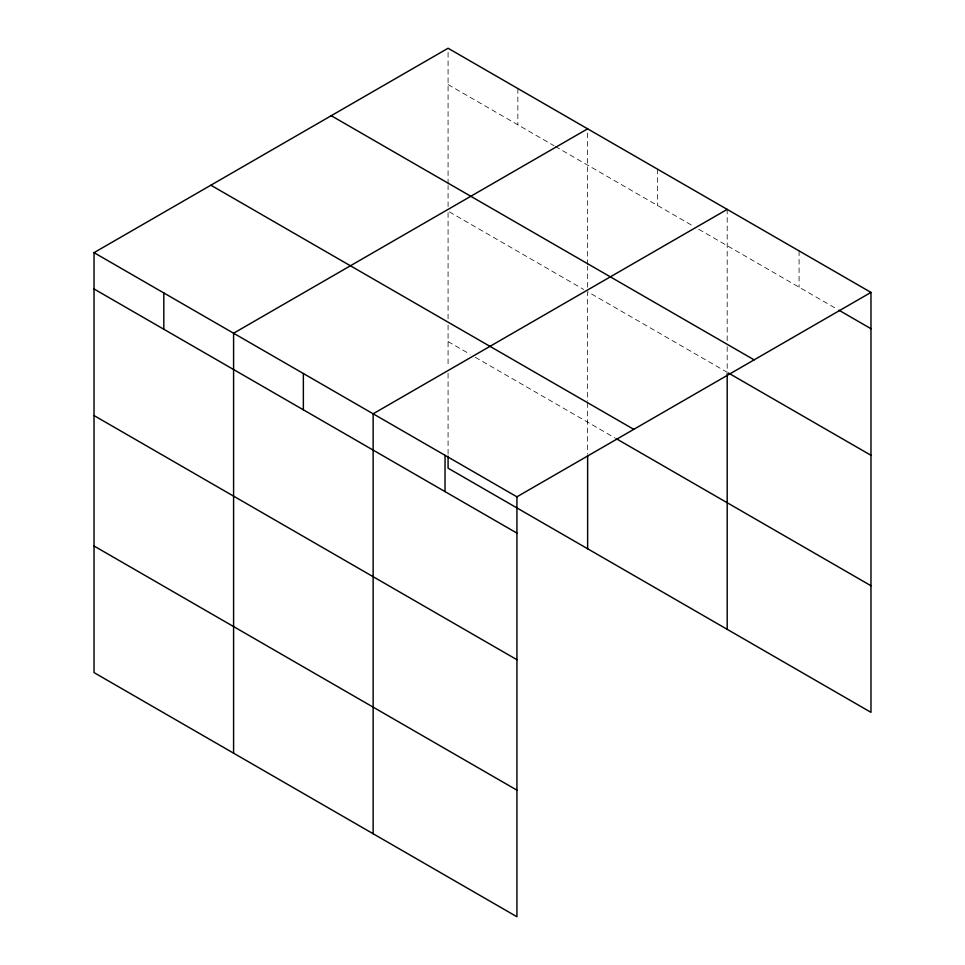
<?xml version="1.0" encoding="UTF-8"?>
<svg xmlns="http://www.w3.org/2000/svg" width="965" height="965" viewBox="0 0 965 965"><rect width="100%" height="100%" fill="white"/><g stroke="black" fill="none" stroke-linecap="round" stroke-linejoin="round"><path stroke-width="0.72" stroke-dasharray="4.83 3.62" d="M448.074 206.631L448.074 185.521M448.074 184.013L448.074 48.25M587.637 287.196L587.637 266.099M587.637 264.591L587.637 128.815M727.188 346.664L727.188 372.285L587.637 291.72L587.637 401.163M727.188 340.645L727.188 209.393M448.074 84.546L554.031 145.715M555.321 146.463L693.594 226.292M698.756 229.272L837.596 309.427M449.364 211.89L583.753 289.476M448.074 341.586L470.039 354.264M475.214 357.255L614.765 437.82M799.08 250.9L799.08 287.196M657.406 169.104L657.406 205.4M587.637 402.67L587.637 453.803M517.855 88.539L517.855 124.835M448.074 212.65L448.074 319.101M448.074 325.096L448.074 367.207M448.074 373.238L448.074 454.624"/><path stroke-width="1.45" d="M94.027 252.661L516.926 496.818L516.926 916.75L94.027 672.593L94.027 252.661L448.074 48.25L870.973 292.407L870.973 712.339L448.074 468.182L448.074 456.131M587.637 128.815L233.59 333.227L233.59 753.17M727.188 209.393L373.141 413.804L373.141 833.736M516.926 496.818L870.973 292.407M838.875 310.175L870.973 328.703M331.236 115.704L754.135 359.861M728.466 373.033L870.973 455.299M210.865 185.208L633.764 429.353M616.056 438.568L870.973 585.743M94.027 288.957L516.926 533.114M94.027 415.553L516.926 659.71M94.027 545.997L516.926 790.154M727.188 373.793L727.188 629.325M587.637 455.311L587.637 548.759M445.034 455.311L445.034 491.607M303.36 373.515L303.36 409.811M163.809 292.938L163.809 329.234"/></g></svg>
